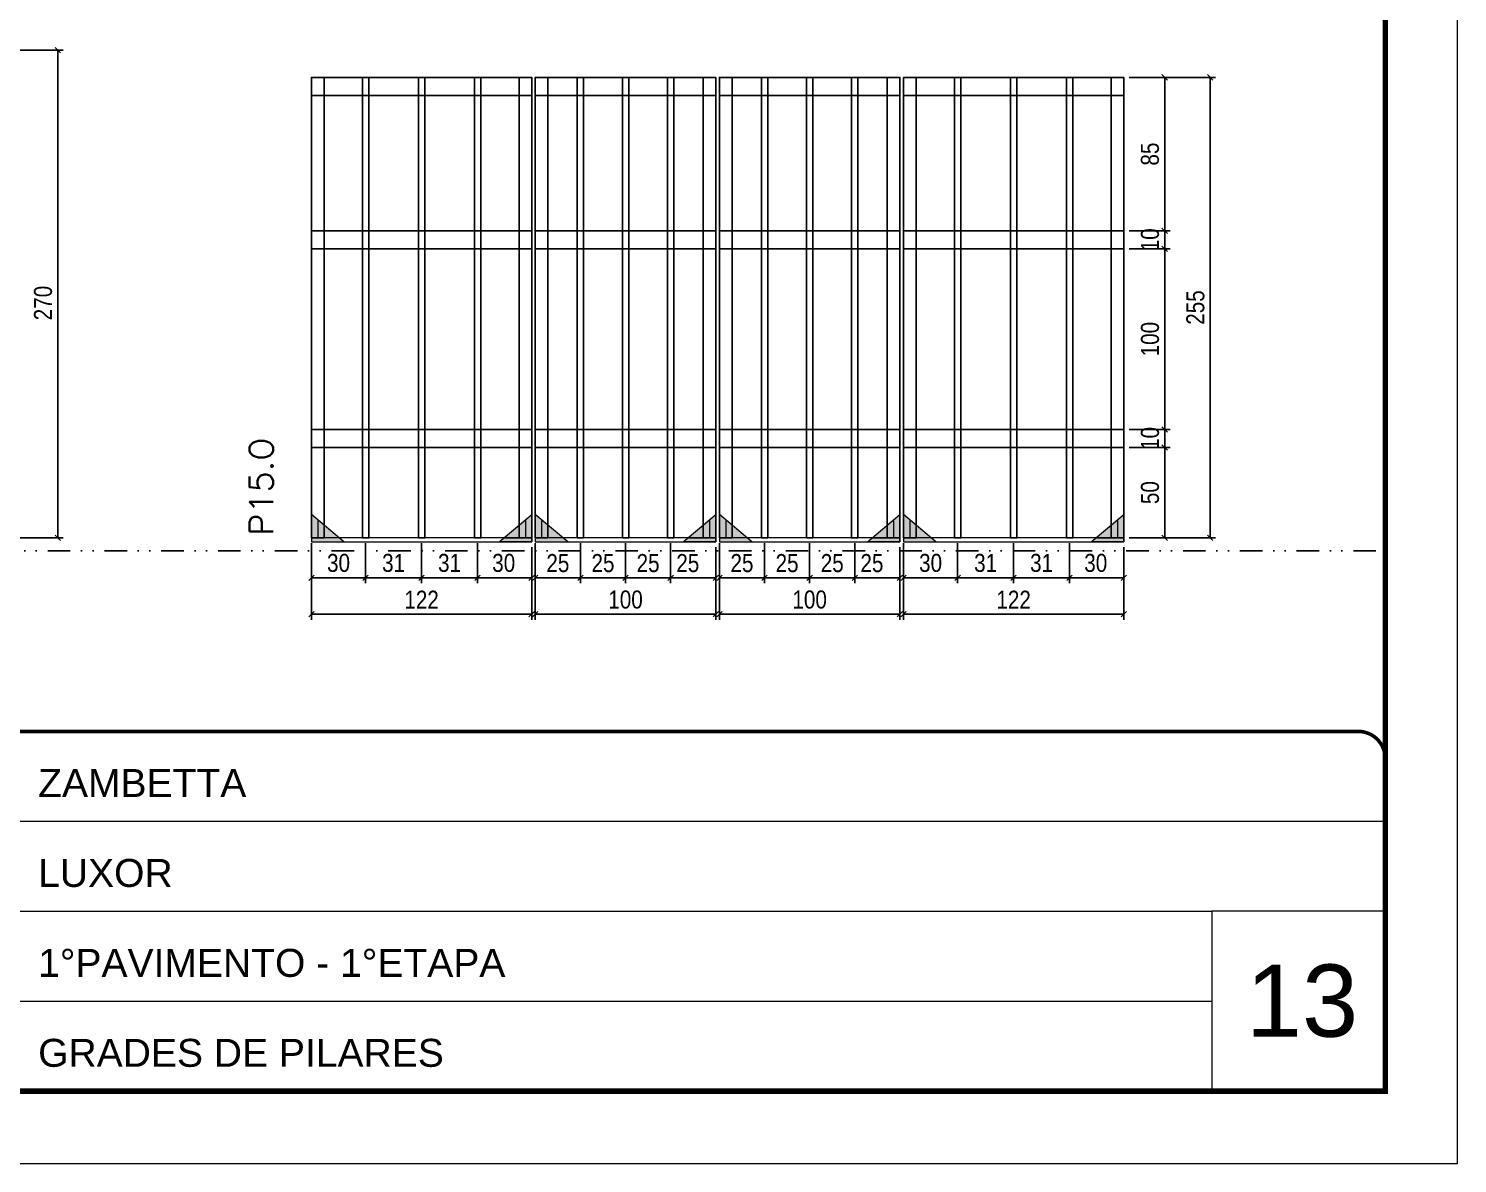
# Model space of a CAD drawing. Extents: x 14400 to 20667, y -21631 to 6985.
# Drawn here: x 15107 to 15898, y 2489 to 3117 of the extents above; entities that cross this region are included whole.
import ezdxf

# ---------------------------------------------------------------- set-up
doc = ezdxf.new("R2010")
doc.units = 0
for name, pattern in [('CONTINUO', [0]), ('DASHED', [0.75, 0.5, -0.25]), ('DIVIDE2', [0.625, 0.25, -0.125, 0, -0.125, 0, -0.125]), ('HIDDEN', [0.375, 0.25, -0.125])]:
    doc.linetypes.add(name, pattern=pattern)
for name, color, linetype, lineweight in [('CARIMBO', 255, 'Continuous', 9), ('Folhas', 255, 'Continuous', 9), ('Madeira', 126, 'Continuous', 18), ('Sarr 2.2x7', 40, 'Continuous', 9), ('SARRAFO DE PRESSAO', 251, 'DASHED', 9), ('Texto Seção', 7, 'Continuous', 15)]:
    doc.layers.add(name, color=color, linetype=linetype, lineweight=lineweight)
for name, color, linetype in [('COTA', 241, 'Continuous'), ('Nível', 160, 'Continuous'), ('SARR_2.2x10', 60, 'Continuous'), ('SARR_3.5x7', 81, 'Continuous'), ('SARR_7x7', 40, 'Continuous')]:
    doc.layers.add(name, color=color, linetype=linetype)
doc.styles.add('ARIAL', font='arial.ttf')
doc.styles.add('COTA TECNICA', font='techl___.ttf', dxfattribs={"height": 10})
doc.styles.add('REGUA-120', font='ROMANS.shx', dxfattribs={"height": 15})
doc.dimstyles.new('PAINEL', dxfattribs={"dimtxt": 10, "dimasz": 3, "dimexe": 3, "dimexo": 3, "dimgap": 3, "dimtad": 1, "dimdec": 1, "dimzin": 12, "dimdsep": 46, "dimtxsty": 'COTA TECNICA', "dimblk1": 'OBLIQUE', "dimblk2": 'OBLIQUE', "dimsah": 1, "dimcen": 0.9, "dimclrd": 4, "dimclre": 4, "dimclrt": 240, "dimadec": 1, "dimazin": 3, "dimtfac": 1, "dimtdec": 1, "dimtmove": 0, "dimatfit": 3, "dimfxl": 1, "dimtolj": 1, "dimtzin": 12, "dimarcsym": 0})

# ---------------------------------------------------------------- blocks, each defined once
blk = doc.blocks.new('9999999999')
at = {"color": 30, "linetype": 'CONTINUO'}
for p, q in [((98564.56, 34379.64), (99583.98, 34379.64)), ((98564.56, 34329.83), (99487.98, 34329.83)), ((99583.98, 34329.83), (99487.98, 34329.83)), ((99487.98, 34329.83), (99487.98, 34230.21)), ((98564.56, 34280.02), (99487.98, 34280.02))]:
    blk.add_line(p, q, dxfattribs=at)
at = {"color": 30, "linetype": 'CONTINUO', "const_width": 2}
blk.add_lwpolyline([(99583.98, 34230.21), (99583.98, 34414.45, 0.414214), (99568.98, 34429.45), (98228.98, 34429.45, 0.414214), (98213.98, 34414.45), (98213.98, 34245.21, 0.414214), (98228.98, 34230.21), (99583.98, 34230.21)], format="xyb", dxfattribs=at)
at = {"layer": 'Folhas'}
blk.add_lwpolyline([(98138.98, 34190.21), (99623.98, 34190.21), (99623.98, 35240.21), (98138.98, 35240.21)], close=True, dxfattribs=at)
at = {"layer": 'Folhas', "color": 30, "const_width": 3}
blk.add_lwpolyline([(98213.98, 34230.21), (99583.98, 34230.21), (99583.98, 35200.21), (98213.98, 35200.21)], close=True, dxfattribs=at)
at = {"color": 7, "linetype": 'Continuous', "ltscale": 5, "style": 'ARIAL'}
for s, height, p in [('ZAMBETTA', 15.483, (98837.68, 34393.13)), ('LUXOR', 15.483, (98837.68, 34343.32)), ('1°PAVIMENTO - 1°ETAPA', 15.4829, (98837.68, 34293.51)), ('GRADES DE PILARES', 15.4829, (98837.68, 34243.7))]:
    blk.add_text(s, height=height, dxfattribs=at).set_placement(p)
blk = doc.blocks.new('_Oblique')
at = {"color": 0, "linetype": 'ByBlock', "lineweight": -2}
blk.add_line((-0.5, -0.5), (0.5, 0.5), dxfattribs=at)
blk = doc.blocks.new('*D948')
at = {"layer": 'COTA', "color": 4, "lineweight": -2, "transparency": 16777216}
for p, q in [((15049.94, 3105.45), (15126.02, 3105.45)), ((15123.02, 3105.45), (15123.02, 2835.48)), ((15078.18, 2835.48), (15126.02, 2835.48))]:
    blk.add_line(p, q, dxfattribs=at)
at = {"layer": 'Defpoints', "color": 0, "transparency": 16777216}
for p in [(15046.94, 3105.45), (15075.18, 2835.48), (15123.02, 2835.48)]:
    blk.add_point(p, dxfattribs=at)
at = {"layer": 'COTA', "color": 4, "lineweight": -2, "transparency": 16777216, "xscale": 3, "yscale": 3, "zscale": 3}
for p, rotation in [((15123.02, 3105.45), 90), ((15123.02, 2835.48), 270)]:
    blk.add_blockref('_Oblique', p, dxfattribs=dict(at, rotation=rotation))
at = {"layer": 'COTA', "color": 240, "transparency": 16777216, "insert": (15114.91, 2965.45), "char_height": 10, "attachment_point": 5, "rotation": 90, "style": 'COTA TECNICA'}
blk.add_mtext('\\A1;270', dxfattribs=at)
blk = doc.blocks.new('*D953')
at = {"layer": 'COTA', "color": 4, "lineweight": -2, "transparency": 16777216}
for p, q in [((15387.59, 2817.28), (15387.59, 2790.11)), ((15487.59, 2817.28), (15487.59, 2790.11)), ((15487.59, 2793.11), (15387.59, 2793.11))]:
    blk.add_line(p, q, dxfattribs=at)
at = {"layer": 'Defpoints', "color": 0, "transparency": 16777216}
for p in [(15387.59, 2820.28), (15487.59, 2820.28), (15387.59, 2793.11)]:
    blk.add_point(p, dxfattribs=at)
at = {"layer": 'COTA', "color": 4, "lineweight": -2, "transparency": 16777216, "xscale": 3, "yscale": 3, "zscale": 3, "rotation": 180}
blk.add_blockref('_Oblique', (15387.59, 2793.11), dxfattribs=at)
at = {"layer": 'COTA', "color": 4, "lineweight": -2, "transparency": 16777216, "xscale": 3, "yscale": 3, "zscale": 3}
blk.add_blockref('_Oblique', (15487.59, 2793.11), dxfattribs=at)
at = {"layer": 'COTA', "color": 240, "transparency": 16777216, "insert": (15437.59, 2801.21), "char_height": 10, "attachment_point": 5, "style": 'COTA TECNICA'}
blk.add_mtext('\\A1;100', dxfattribs=at)
blk = doc.blocks.new('*D954')
at = {"layer": 'COTA', "color": 4, "lineweight": -2, "transparency": 16777216}
for p, q in [((15387.59, 2832.48), (15387.59, 2810.28)), ((15412.59, 2832.48), (15412.59, 2810.28)), ((15412.59, 2813.28), (15387.59, 2813.28))]:
    blk.add_line(p, q, dxfattribs=at)
at = {"layer": 'Defpoints', "color": 0, "transparency": 16777216}
for p in [(15387.59, 2835.48), (15412.59, 2835.48), (15387.59, 2813.28)]:
    blk.add_point(p, dxfattribs=at)
at = {"layer": 'COTA', "color": 4, "lineweight": -2, "transparency": 16777216, "xscale": 3, "yscale": 3, "zscale": 3, "rotation": 180}
blk.add_blockref('_Oblique', (15387.59, 2813.28), dxfattribs=at)
at = {"layer": 'COTA', "color": 4, "lineweight": -2, "transparency": 16777216, "xscale": 3, "yscale": 3, "zscale": 3}
blk.add_blockref('_Oblique', (15412.59, 2813.28), dxfattribs=at)
at = {"layer": 'COTA', "color": 240, "transparency": 16777216, "insert": (15400.09, 2821.39), "char_height": 10, "attachment_point": 5, "style": 'COTA TECNICA'}
blk.add_mtext('\\A1;25', dxfattribs=at)
blk = doc.blocks.new('*D955')
at = {"layer": 'COTA', "color": 4, "lineweight": -2, "transparency": 16777216}
for p, q in [((15462.59, 2832.48), (15462.59, 2810.28)), ((15487.59, 2830.28), (15487.59, 2810.28)), ((15462.59, 2813.28), (15487.59, 2813.28))]:
    blk.add_line(p, q, dxfattribs=at)
at = {"layer": 'Defpoints', "color": 0, "transparency": 16777216}
for p in [(15462.59, 2835.48), (15487.59, 2833.28), (15487.59, 2813.28)]:
    blk.add_point(p, dxfattribs=at)
at = {"layer": 'COTA', "color": 4, "lineweight": -2, "transparency": 16777216, "xscale": 3, "yscale": 3, "zscale": 3, "rotation": 180}
blk.add_blockref('_Oblique', (15462.59, 2813.28), dxfattribs=at)
at = {"layer": 'COTA', "color": 4, "lineweight": -2, "transparency": 16777216, "xscale": 3, "yscale": 3, "zscale": 3}
blk.add_blockref('_Oblique', (15487.59, 2813.28), dxfattribs=at)
at = {"layer": 'COTA', "color": 240, "transparency": 16777216, "insert": (15472.09, 2821.39), "char_height": 10, "attachment_point": 5, "style": 'COTA TECNICA'}
blk.add_mtext('\\A1;25', dxfattribs=at)
blk = doc.blocks.new('*D956')
at = {"layer": 'COTA', "color": 4, "lineweight": -2, "transparency": 16777216}
for p, q in [((15412.59, 2832.48), (15412.59, 2810.28)), ((15437.59, 2832.48), (15437.59, 2810.28)), ((15412.59, 2813.28), (15437.59, 2813.28))]:
    blk.add_line(p, q, dxfattribs=at)
at = {"layer": 'Defpoints', "color": 0, "transparency": 16777216}
for p in [(15412.59, 2835.48), (15437.59, 2835.48), (15437.59, 2813.28)]:
    blk.add_point(p, dxfattribs=at)
at = {"layer": 'COTA', "color": 4, "lineweight": -2, "transparency": 16777216, "xscale": 3, "yscale": 3, "zscale": 3, "rotation": 180}
blk.add_blockref('_Oblique', (15412.59, 2813.28), dxfattribs=at)
at = {"layer": 'COTA', "color": 4, "lineweight": -2, "transparency": 16777216, "xscale": 3, "yscale": 3, "zscale": 3}
blk.add_blockref('_Oblique', (15437.59, 2813.28), dxfattribs=at)
at = {"layer": 'COTA', "color": 240, "transparency": 16777216, "insert": (15425.09, 2821.39), "char_height": 10, "attachment_point": 5, "style": 'COTA TECNICA'}
blk.add_mtext('\\A1;25', dxfattribs=at)
blk = doc.blocks.new('*D957')
at = {"layer": 'COTA', "color": 4, "lineweight": -2, "transparency": 16777216}
for p, q in [((15437.59, 2832.48), (15437.59, 2810.28)), ((15462.59, 2832.48), (15462.59, 2810.28)), ((15437.59, 2813.28), (15462.59, 2813.28))]:
    blk.add_line(p, q, dxfattribs=at)
at = {"layer": 'Defpoints', "color": 0, "transparency": 16777216}
for p in [(15437.59, 2835.48), (15462.59, 2835.48), (15462.59, 2813.28)]:
    blk.add_point(p, dxfattribs=at)
at = {"layer": 'COTA', "color": 4, "lineweight": -2, "transparency": 16777216, "xscale": 3, "yscale": 3, "zscale": 3, "rotation": 180}
blk.add_blockref('_Oblique', (15437.59, 2813.28), dxfattribs=at)
at = {"layer": 'COTA', "color": 4, "lineweight": -2, "transparency": 16777216, "xscale": 3, "yscale": 3, "zscale": 3}
blk.add_blockref('_Oblique', (15462.59, 2813.28), dxfattribs=at)
at = {"layer": 'COTA', "color": 240, "transparency": 16777216, "insert": (15450.09, 2821.39), "char_height": 10, "attachment_point": 5, "style": 'COTA TECNICA'}
blk.add_mtext('\\A1;25', dxfattribs=at)
blk = doc.blocks.new('*D958')
at = {"layer": 'COTA', "color": 4, "lineweight": -2, "transparency": 16777216}
for p, q in [((15263.59, 2817.28), (15263.59, 2790.11)), ((15385.59, 2817.28), (15385.59, 2790.11)), ((15385.59, 2793.11), (15263.59, 2793.11))]:
    blk.add_line(p, q, dxfattribs=at)
at = {"layer": 'Defpoints', "color": 0, "transparency": 16777216}
for p in [(15263.59, 2820.28), (15385.59, 2820.28), (15263.59, 2793.11)]:
    blk.add_point(p, dxfattribs=at)
at = {"layer": 'COTA', "color": 4, "lineweight": -2, "transparency": 16777216, "xscale": 3, "yscale": 3, "zscale": 3, "rotation": 180}
blk.add_blockref('_Oblique', (15263.59, 2793.11), dxfattribs=at)
at = {"layer": 'COTA', "color": 4, "lineweight": -2, "transparency": 16777216, "xscale": 3, "yscale": 3, "zscale": 3}
blk.add_blockref('_Oblique', (15385.59, 2793.11), dxfattribs=at)
at = {"layer": 'COTA', "color": 240, "transparency": 16777216, "insert": (15324.59, 2801.17), "char_height": 10, "attachment_point": 5, "style": 'COTA TECNICA'}
blk.add_mtext('\\A1;122', dxfattribs=at)
blk = doc.blocks.new('*D959')
at = {"layer": 'COTA', "color": 4, "lineweight": -2, "transparency": 16777216}
for p, q in [((15263.59, 2832.48), (15263.59, 2810.28)), ((15293.59, 2832.48), (15293.59, 2810.28)), ((15293.59, 2813.28), (15263.59, 2813.28))]:
    blk.add_line(p, q, dxfattribs=at)
at = {"layer": 'Defpoints', "color": 0, "transparency": 16777216}
for p in [(15263.59, 2835.48), (15293.59, 2835.48), (15263.59, 2813.28)]:
    blk.add_point(p, dxfattribs=at)
at = {"layer": 'COTA', "color": 4, "lineweight": -2, "transparency": 16777216, "xscale": 3, "yscale": 3, "zscale": 3, "rotation": 180}
blk.add_blockref('_Oblique', (15263.59, 2813.28), dxfattribs=at)
at = {"layer": 'COTA', "color": 4, "lineweight": -2, "transparency": 16777216, "xscale": 3, "yscale": 3, "zscale": 3}
blk.add_blockref('_Oblique', (15293.59, 2813.28), dxfattribs=at)
at = {"layer": 'COTA', "color": 240, "transparency": 16777216, "insert": (15278.59, 2821.5), "char_height": 10, "attachment_point": 5, "style": 'COTA TECNICA'}
blk.add_mtext('\\A1;30', dxfattribs=at)
blk = doc.blocks.new('*D960')
at = {"layer": 'COTA', "color": 4, "lineweight": -2, "transparency": 16777216}
for p, q in [((15355.59, 2832.48), (15355.59, 2810.28)), ((15385.59, 2830.28), (15385.59, 2810.28)), ((15355.59, 2813.28), (15385.59, 2813.28))]:
    blk.add_line(p, q, dxfattribs=at)
at = {"layer": 'Defpoints', "color": 0, "transparency": 16777216}
for p in [(15355.59, 2835.48), (15385.59, 2833.28), (15385.59, 2813.28)]:
    blk.add_point(p, dxfattribs=at)
at = {"layer": 'COTA', "color": 4, "lineweight": -2, "transparency": 16777216, "xscale": 3, "yscale": 3, "zscale": 3, "rotation": 180}
blk.add_blockref('_Oblique', (15355.59, 2813.28), dxfattribs=at)
at = {"layer": 'COTA', "color": 4, "lineweight": -2, "transparency": 16777216, "xscale": 3, "yscale": 3, "zscale": 3}
blk.add_blockref('_Oblique', (15385.59, 2813.28), dxfattribs=at)
at = {"layer": 'COTA', "color": 240, "transparency": 16777216, "insert": (15370.09, 2821.5), "char_height": 10, "attachment_point": 5, "style": 'COTA TECNICA'}
blk.add_mtext('\\A1;30', dxfattribs=at)
blk = doc.blocks.new('*D961')
at = {"layer": 'COTA', "color": 4, "lineweight": -2, "transparency": 16777216}
for p, q in [((15293.59, 2832.48), (15293.59, 2810.28)), ((15324.59, 2832.48), (15324.59, 2810.28)), ((15293.59, 2813.28), (15324.59, 2813.28))]:
    blk.add_line(p, q, dxfattribs=at)
at = {"layer": 'Defpoints', "color": 0, "transparency": 16777216}
for p in [(15293.59, 2835.48), (15324.59, 2835.48), (15324.59, 2813.28)]:
    blk.add_point(p, dxfattribs=at)
at = {"layer": 'COTA', "color": 4, "lineweight": -2, "transparency": 16777216, "xscale": 3, "yscale": 3, "zscale": 3, "rotation": 180}
blk.add_blockref('_Oblique', (15293.59, 2813.28), dxfattribs=at)
at = {"layer": 'COTA', "color": 4, "lineweight": -2, "transparency": 16777216, "xscale": 3, "yscale": 3, "zscale": 3}
blk.add_blockref('_Oblique', (15324.59, 2813.28), dxfattribs=at)
at = {"layer": 'COTA', "color": 240, "transparency": 16777216, "insert": (15309.09, 2821.5), "char_height": 10, "attachment_point": 5, "style": 'COTA TECNICA'}
blk.add_mtext('\\A1;31', dxfattribs=at)
blk = doc.blocks.new('*D962')
at = {"layer": 'COTA', "color": 4, "lineweight": -2, "transparency": 16777216}
for p, q in [((15324.59, 2832.48), (15324.59, 2810.28)), ((15355.59, 2832.48), (15355.59, 2810.28)), ((15324.59, 2813.28), (15355.59, 2813.28))]:
    blk.add_line(p, q, dxfattribs=at)
at = {"layer": 'Defpoints', "color": 0, "transparency": 16777216}
for p in [(15324.59, 2835.48), (15355.59, 2835.48), (15355.59, 2813.28)]:
    blk.add_point(p, dxfattribs=at)
at = {"layer": 'COTA', "color": 4, "lineweight": -2, "transparency": 16777216, "xscale": 3, "yscale": 3, "zscale": 3, "rotation": 180}
blk.add_blockref('_Oblique', (15324.59, 2813.28), dxfattribs=at)
at = {"layer": 'COTA', "color": 4, "lineweight": -2, "transparency": 16777216, "xscale": 3, "yscale": 3, "zscale": 3}
blk.add_blockref('_Oblique', (15355.59, 2813.28), dxfattribs=at)
at = {"layer": 'COTA', "color": 240, "transparency": 16777216, "insert": (15340.09, 2821.5), "char_height": 10, "attachment_point": 5, "style": 'COTA TECNICA'}
blk.add_mtext('\\A1;31', dxfattribs=at)
blk = doc.blocks.new('*D963')
at = {"layer": 'COTA', "color": 4, "lineweight": -2, "transparency": 16777216}
for p, q in [((15489.59, 2817.28), (15489.59, 2790.11)), ((15589.59, 2817.28), (15589.59, 2790.11)), ((15589.59, 2793.11), (15489.59, 2793.11))]:
    blk.add_line(p, q, dxfattribs=at)
at = {"layer": 'Defpoints', "color": 0, "transparency": 16777216}
for p in [(15489.59, 2820.28), (15589.59, 2820.28), (15489.59, 2793.11)]:
    blk.add_point(p, dxfattribs=at)
at = {"layer": 'COTA', "color": 4, "lineweight": -2, "transparency": 16777216, "xscale": 3, "yscale": 3, "zscale": 3, "rotation": 180}
blk.add_blockref('_Oblique', (15489.59, 2793.11), dxfattribs=at)
at = {"layer": 'COTA', "color": 4, "lineweight": -2, "transparency": 16777216, "xscale": 3, "yscale": 3, "zscale": 3}
blk.add_blockref('_Oblique', (15589.59, 2793.11), dxfattribs=at)
at = {"layer": 'COTA', "color": 240, "transparency": 16777216, "insert": (15539.59, 2801.21), "char_height": 10, "attachment_point": 5, "style": 'COTA TECNICA'}
blk.add_mtext('\\A1;100', dxfattribs=at)
blk = doc.blocks.new('*D964')
at = {"layer": 'COTA', "color": 4, "lineweight": -2, "transparency": 16777216}
for p, q in [((15489.59, 2832.48), (15489.59, 2810.28)), ((15514.59, 2832.48), (15514.59, 2810.28)), ((15514.59, 2813.28), (15489.59, 2813.28))]:
    blk.add_line(p, q, dxfattribs=at)
at = {"layer": 'Defpoints', "color": 0, "transparency": 16777216}
for p in [(15489.59, 2835.48), (15514.59, 2835.48), (15489.59, 2813.28)]:
    blk.add_point(p, dxfattribs=at)
at = {"layer": 'COTA', "color": 4, "lineweight": -2, "transparency": 16777216, "xscale": 3, "yscale": 3, "zscale": 3, "rotation": 180}
blk.add_blockref('_Oblique', (15489.59, 2813.28), dxfattribs=at)
at = {"layer": 'COTA', "color": 4, "lineweight": -2, "transparency": 16777216, "xscale": 3, "yscale": 3, "zscale": 3}
blk.add_blockref('_Oblique', (15514.59, 2813.28), dxfattribs=at)
at = {"layer": 'COTA', "color": 240, "transparency": 16777216, "insert": (15502.09, 2821.39), "char_height": 10, "attachment_point": 5, "style": 'COTA TECNICA'}
blk.add_mtext('\\A1;25', dxfattribs=at)
blk = doc.blocks.new('*D965')
at = {"layer": 'COTA', "color": 4, "lineweight": -2, "transparency": 16777216}
for p, q in [((15564.59, 2832.48), (15564.59, 2810.28)), ((15589.59, 2830.28), (15589.59, 2810.28)), ((15564.59, 2813.28), (15589.59, 2813.28))]:
    blk.add_line(p, q, dxfattribs=at)
at = {"layer": 'Defpoints', "color": 0, "transparency": 16777216}
for p in [(15564.59, 2835.48), (15589.59, 2833.28), (15589.59, 2813.28)]:
    blk.add_point(p, dxfattribs=at)
at = {"layer": 'COTA', "color": 4, "lineweight": -2, "transparency": 16777216, "xscale": 3, "yscale": 3, "zscale": 3, "rotation": 180}
blk.add_blockref('_Oblique', (15564.59, 2813.28), dxfattribs=at)
at = {"layer": 'COTA', "color": 4, "lineweight": -2, "transparency": 16777216, "xscale": 3, "yscale": 3, "zscale": 3}
blk.add_blockref('_Oblique', (15589.59, 2813.28), dxfattribs=at)
at = {"layer": 'COTA', "color": 240, "transparency": 16777216, "insert": (15574.09, 2821.39), "char_height": 10, "attachment_point": 5, "style": 'COTA TECNICA'}
blk.add_mtext('\\A1;25', dxfattribs=at)
blk = doc.blocks.new('*D966')
at = {"layer": 'COTA', "color": 4, "lineweight": -2, "transparency": 16777216}
for p, q in [((15514.59, 2832.48), (15514.59, 2810.28)), ((15539.59, 2832.48), (15539.59, 2810.28)), ((15514.59, 2813.28), (15539.59, 2813.28))]:
    blk.add_line(p, q, dxfattribs=at)
at = {"layer": 'Defpoints', "color": 0, "transparency": 16777216}
for p in [(15514.59, 2835.48), (15539.59, 2835.48), (15539.59, 2813.28)]:
    blk.add_point(p, dxfattribs=at)
at = {"layer": 'COTA', "color": 4, "lineweight": -2, "transparency": 16777216, "xscale": 3, "yscale": 3, "zscale": 3, "rotation": 180}
blk.add_blockref('_Oblique', (15514.59, 2813.28), dxfattribs=at)
at = {"layer": 'COTA', "color": 4, "lineweight": -2, "transparency": 16777216, "xscale": 3, "yscale": 3, "zscale": 3}
blk.add_blockref('_Oblique', (15539.59, 2813.28), dxfattribs=at)
at = {"layer": 'COTA', "color": 240, "transparency": 16777216, "insert": (15527.09, 2821.39), "char_height": 10, "attachment_point": 5, "style": 'COTA TECNICA'}
blk.add_mtext('\\A1;25', dxfattribs=at)
blk = doc.blocks.new('*D967')
at = {"layer": 'COTA', "color": 4, "lineweight": -2, "transparency": 16777216}
for p, q in [((15539.59, 2832.48), (15539.59, 2810.28)), ((15564.59, 2832.48), (15564.59, 2810.28)), ((15539.59, 2813.28), (15564.59, 2813.28))]:
    blk.add_line(p, q, dxfattribs=at)
at = {"layer": 'Defpoints', "color": 0, "transparency": 16777216}
for p in [(15539.59, 2835.48), (15564.59, 2835.48), (15564.59, 2813.28)]:
    blk.add_point(p, dxfattribs=at)
at = {"layer": 'COTA', "color": 4, "lineweight": -2, "transparency": 16777216, "xscale": 3, "yscale": 3, "zscale": 3, "rotation": 180}
blk.add_blockref('_Oblique', (15539.59, 2813.28), dxfattribs=at)
at = {"layer": 'COTA', "color": 4, "lineweight": -2, "transparency": 16777216, "xscale": 3, "yscale": 3, "zscale": 3}
blk.add_blockref('_Oblique', (15564.59, 2813.28), dxfattribs=at)
at = {"layer": 'COTA', "color": 240, "transparency": 16777216, "insert": (15552.09, 2821.39), "char_height": 10, "attachment_point": 5, "style": 'COTA TECNICA'}
blk.add_mtext('\\A1;25', dxfattribs=at)
blk = doc.blocks.new('*D968')
at = {"layer": 'COTA', "color": 4, "lineweight": -2, "transparency": 16777216}
for p, q in [((15591.59, 2817.28), (15591.59, 2790.11)), ((15713.59, 2817.28), (15713.59, 2790.11)), ((15713.59, 2793.11), (15591.59, 2793.11))]:
    blk.add_line(p, q, dxfattribs=at)
at = {"layer": 'Defpoints', "color": 0, "transparency": 16777216}
for p in [(15591.59, 2820.28), (15713.59, 2820.28), (15591.59, 2793.11)]:
    blk.add_point(p, dxfattribs=at)
at = {"layer": 'COTA', "color": 4, "lineweight": -2, "transparency": 16777216, "xscale": 3, "yscale": 3, "zscale": 3, "rotation": 180}
blk.add_blockref('_Oblique', (15591.59, 2793.11), dxfattribs=at)
at = {"layer": 'COTA', "color": 4, "lineweight": -2, "transparency": 16777216, "xscale": 3, "yscale": 3, "zscale": 3}
blk.add_blockref('_Oblique', (15713.59, 2793.11), dxfattribs=at)
at = {"layer": 'COTA', "color": 240, "transparency": 16777216, "insert": (15652.59, 2801.17), "char_height": 10, "attachment_point": 5, "style": 'COTA TECNICA'}
blk.add_mtext('\\A1;122', dxfattribs=at)
blk = doc.blocks.new('*D969')
at = {"layer": 'COTA', "color": 4, "lineweight": -2, "transparency": 16777216}
for p, q in [((15591.59, 2832.48), (15591.59, 2810.28)), ((15621.59, 2832.48), (15621.59, 2810.28)), ((15621.59, 2813.28), (15591.59, 2813.28))]:
    blk.add_line(p, q, dxfattribs=at)
at = {"layer": 'Defpoints', "color": 0, "transparency": 16777216}
for p in [(15591.59, 2835.48), (15621.59, 2835.48), (15591.59, 2813.28)]:
    blk.add_point(p, dxfattribs=at)
at = {"layer": 'COTA', "color": 4, "lineweight": -2, "transparency": 16777216, "xscale": 3, "yscale": 3, "zscale": 3, "rotation": 180}
blk.add_blockref('_Oblique', (15591.59, 2813.28), dxfattribs=at)
at = {"layer": 'COTA', "color": 4, "lineweight": -2, "transparency": 16777216, "xscale": 3, "yscale": 3, "zscale": 3}
blk.add_blockref('_Oblique', (15621.59, 2813.28), dxfattribs=at)
at = {"layer": 'COTA', "color": 240, "transparency": 16777216, "insert": (15606.59, 2821.5), "char_height": 10, "attachment_point": 5, "style": 'COTA TECNICA'}
blk.add_mtext('\\A1;30', dxfattribs=at)
blk = doc.blocks.new('*D970')
at = {"layer": 'COTA', "color": 4, "lineweight": -2, "transparency": 16777216}
for p, q in [((15683.59, 2832.48), (15683.59, 2810.28)), ((15713.59, 2830.28), (15713.59, 2810.28)), ((15683.59, 2813.28), (15713.59, 2813.28))]:
    blk.add_line(p, q, dxfattribs=at)
at = {"layer": 'Defpoints', "color": 0, "transparency": 16777216}
for p in [(15683.59, 2835.48), (15713.59, 2833.28), (15713.59, 2813.28)]:
    blk.add_point(p, dxfattribs=at)
at = {"layer": 'COTA', "color": 4, "lineweight": -2, "transparency": 16777216, "xscale": 3, "yscale": 3, "zscale": 3, "rotation": 180}
blk.add_blockref('_Oblique', (15683.59, 2813.28), dxfattribs=at)
at = {"layer": 'COTA', "color": 4, "lineweight": -2, "transparency": 16777216, "xscale": 3, "yscale": 3, "zscale": 3}
blk.add_blockref('_Oblique', (15713.59, 2813.28), dxfattribs=at)
at = {"layer": 'COTA', "color": 240, "transparency": 16777216, "insert": (15698.09, 2821.5), "char_height": 10, "attachment_point": 5, "style": 'COTA TECNICA'}
blk.add_mtext('\\A1;30', dxfattribs=at)
blk = doc.blocks.new('*D971')
at = {"layer": 'COTA', "color": 4, "lineweight": -2, "transparency": 16777216}
for p, q in [((15621.59, 2832.48), (15621.59, 2810.28)), ((15652.59, 2832.48), (15652.59, 2810.28)), ((15621.59, 2813.28), (15652.59, 2813.28))]:
    blk.add_line(p, q, dxfattribs=at)
at = {"layer": 'Defpoints', "color": 0, "transparency": 16777216}
for p in [(15621.59, 2835.48), (15652.59, 2835.48), (15652.59, 2813.28)]:
    blk.add_point(p, dxfattribs=at)
at = {"layer": 'COTA', "color": 4, "lineweight": -2, "transparency": 16777216, "xscale": 3, "yscale": 3, "zscale": 3, "rotation": 180}
blk.add_blockref('_Oblique', (15621.59, 2813.28), dxfattribs=at)
at = {"layer": 'COTA', "color": 4, "lineweight": -2, "transparency": 16777216, "xscale": 3, "yscale": 3, "zscale": 3}
blk.add_blockref('_Oblique', (15652.59, 2813.28), dxfattribs=at)
at = {"layer": 'COTA', "color": 240, "transparency": 16777216, "insert": (15637.09, 2821.5), "char_height": 10, "attachment_point": 5, "style": 'COTA TECNICA'}
blk.add_mtext('\\A1;31', dxfattribs=at)
blk = doc.blocks.new('*D972')
at = {"layer": 'COTA', "color": 4, "lineweight": -2, "transparency": 16777216}
for p, q in [((15716.59, 2885.48), (15739.29, 2885.48)), ((15736.29, 2835.48), (15736.29, 2885.48)), ((15716.59, 2835.48), (15739.29, 2835.48))]:
    blk.add_line(p, q, dxfattribs=at)
at = {"layer": 'Defpoints', "color": 0, "transparency": 16777216}
for p in [(15713.59, 2885.48), (15736.29, 2885.48), (15713.59, 2835.48)]:
    blk.add_point(p, dxfattribs=at)
at = {"layer": 'COTA', "color": 4, "lineweight": -2, "transparency": 16777216, "xscale": 3, "yscale": 3, "zscale": 3}
for p, rotation in [((15736.29, 2885.48), 90), ((15736.29, 2835.48), 270)]:
    blk.add_blockref('_Oblique', p, dxfattribs=dict(at, rotation=rotation))
at = {"layer": 'COTA', "color": 240, "transparency": 16777216, "insert": (15728.18, 2860.48), "char_height": 10, "attachment_point": 5, "rotation": 90, "style": 'COTA TECNICA'}
blk.add_mtext('\\A1;50', dxfattribs=at)
blk = doc.blocks.new('*D973')
at = {"layer": 'COTA', "color": 4, "lineweight": -2, "transparency": 16777216}
for p, q in [((15652.59, 2832.48), (15652.59, 2810.28)), ((15683.59, 2832.48), (15683.59, 2810.28)), ((15652.59, 2813.28), (15683.59, 2813.28))]:
    blk.add_line(p, q, dxfattribs=at)
at = {"layer": 'Defpoints', "color": 0, "transparency": 16777216}
for p in [(15652.59, 2835.48), (15683.59, 2835.48), (15683.59, 2813.28)]:
    blk.add_point(p, dxfattribs=at)
at = {"layer": 'COTA', "color": 4, "lineweight": -2, "transparency": 16777216, "xscale": 3, "yscale": 3, "zscale": 3, "rotation": 180}
blk.add_blockref('_Oblique', (15652.59, 2813.28), dxfattribs=at)
at = {"layer": 'COTA', "color": 4, "lineweight": -2, "transparency": 16777216, "xscale": 3, "yscale": 3, "zscale": 3}
blk.add_blockref('_Oblique', (15683.59, 2813.28), dxfattribs=at)
at = {"layer": 'COTA', "color": 240, "transparency": 16777216, "insert": (15668.09, 2821.5), "char_height": 10, "attachment_point": 5, "style": 'COTA TECNICA'}
blk.add_mtext('\\A1;31', dxfattribs=at)
blk = doc.blocks.new('*D974')
at = {"layer": 'COTA', "color": 4, "lineweight": -2, "transparency": 16777216}
for p, q in [((15716.59, 2895.48), (15739.29, 2895.48)), ((15736.29, 2885.48), (15736.29, 2895.48)), ((15716.59, 2885.48), (15739.29, 2885.48))]:
    blk.add_line(p, q, dxfattribs=at)
at = {"layer": 'Defpoints', "color": 0, "transparency": 16777216}
for p in [(15713.59, 2895.48), (15736.29, 2895.48), (15713.59, 2885.48)]:
    blk.add_point(p, dxfattribs=at)
at = {"layer": 'COTA', "color": 4, "lineweight": -2, "transparency": 16777216, "xscale": 3, "yscale": 3, "zscale": 3}
for p, rotation in [((15736.29, 2895.48), 90), ((15736.29, 2885.48), 270)]:
    blk.add_blockref('_Oblique', p, dxfattribs=dict(at, rotation=rotation))
at = {"layer": 'COTA', "color": 240, "transparency": 16777216, "insert": (15728.19, 2890.48), "char_height": 10, "attachment_point": 5, "rotation": 90, "style": 'COTA TECNICA'}
blk.add_mtext('\\A1;10', dxfattribs=at)
blk = doc.blocks.new('*D975')
at = {"layer": 'COTA', "color": 4, "lineweight": -2, "transparency": 16777216}
for p, q in [((15716.59, 2995.48), (15739.29, 2995.48)), ((15736.29, 2895.48), (15736.29, 2995.48)), ((15716.59, 2895.48), (15739.29, 2895.48))]:
    blk.add_line(p, q, dxfattribs=at)
at = {"layer": 'Defpoints', "color": 0, "transparency": 16777216}
for p in [(15713.59, 2995.48), (15736.29, 2995.48), (15713.59, 2895.48)]:
    blk.add_point(p, dxfattribs=at)
at = {"layer": 'COTA', "color": 4, "lineweight": -2, "transparency": 16777216, "xscale": 3, "yscale": 3, "zscale": 3}
for p, rotation in [((15736.29, 2995.48), 90), ((15736.29, 2895.48), 270)]:
    blk.add_blockref('_Oblique', p, dxfattribs=dict(at, rotation=rotation))
at = {"layer": 'COTA', "color": 240, "transparency": 16777216, "insert": (15728.19, 2945.48), "char_height": 10, "attachment_point": 5, "rotation": 90, "style": 'COTA TECNICA'}
blk.add_mtext('\\A1;100', dxfattribs=at)
blk = doc.blocks.new('*D976')
at = {"layer": 'COTA', "color": 4, "lineweight": -2, "transparency": 16777216}
for p, q in [((15716.59, 3005.48), (15739.29, 3005.48)), ((15736.29, 2995.48), (15736.29, 3005.48)), ((15716.59, 2995.48), (15739.29, 2995.48))]:
    blk.add_line(p, q, dxfattribs=at)
at = {"layer": 'Defpoints', "color": 0, "transparency": 16777216}
for p in [(15713.59, 3005.48), (15736.29, 3005.48), (15713.59, 2995.48)]:
    blk.add_point(p, dxfattribs=at)
at = {"layer": 'COTA', "color": 4, "lineweight": -2, "transparency": 16777216, "xscale": 3, "yscale": 3, "zscale": 3}
for p, rotation in [((15736.29, 3005.48), 90), ((15736.29, 2995.48), 270)]:
    blk.add_blockref('_Oblique', p, dxfattribs=dict(at, rotation=rotation))
at = {"layer": 'COTA', "color": 240, "transparency": 16777216, "insert": (15728.19, 3000.48), "char_height": 10, "attachment_point": 5, "rotation": 90, "style": 'COTA TECNICA'}
blk.add_mtext('\\A1;10', dxfattribs=at)
blk = doc.blocks.new('*D977')
at = {"layer": 'COTA', "color": 4, "lineweight": -2, "transparency": 16777216}
for p, q in [((15716.59, 3090.45), (15764.43, 3090.45)), ((15761.43, 3090.45), (15761.43, 2835.48)), ((15716.59, 2835.48), (15764.43, 2835.48))]:
    blk.add_line(p, q, dxfattribs=at)
at = {"layer": 'Defpoints', "color": 0, "transparency": 16777216}
for p in [(15713.59, 3090.45), (15713.59, 2835.48), (15761.43, 2835.48)]:
    blk.add_point(p, dxfattribs=at)
at = {"layer": 'COTA', "color": 4, "lineweight": -2, "transparency": 16777216, "xscale": 3, "yscale": 3, "zscale": 3}
for p, rotation in [((15761.43, 3090.45), 90), ((15761.43, 2835.48), 270)]:
    blk.add_blockref('_Oblique', p, dxfattribs=dict(at, rotation=rotation))
at = {"layer": 'COTA', "color": 240, "transparency": 16777216, "insert": (15753.32, 2962.97), "char_height": 10, "attachment_point": 5, "rotation": 90, "style": 'COTA TECNICA'}
blk.add_mtext('\\A1;255', dxfattribs=at)
blk = doc.blocks.new('*D978')
at = {"layer": 'COTA', "color": 4, "lineweight": -2, "transparency": 16777216}
for p, q in [((15716.59, 3090.45), (15739.29, 3090.45)), ((15736.29, 3005.45), (15736.29, 3090.45)), ((15716.59, 3005.45), (15739.29, 3005.45))]:
    blk.add_line(p, q, dxfattribs=at)
at = {"layer": 'Defpoints', "color": 0, "transparency": 16777216}
for p in [(15713.59, 3090.45), (15736.29, 3090.45), (15713.59, 3005.45)]:
    blk.add_point(p, dxfattribs=at)
at = {"layer": 'COTA', "color": 4, "lineweight": -2, "transparency": 16777216, "xscale": 3, "yscale": 3, "zscale": 3}
for p, rotation in [((15736.29, 3090.45), 90), ((15736.29, 3005.45), 270)]:
    blk.add_blockref('_Oblique', p, dxfattribs=dict(at, rotation=rotation))
at = {"layer": 'COTA', "color": 240, "transparency": 16777216, "insert": (15728.16, 3047.95), "char_height": 10, "attachment_point": 5, "rotation": 90, "style": 'COTA TECNICA'}
blk.add_mtext('\\A1;85', dxfattribs=at)

msp = doc.modelspace()

# ---------------------------------------------------------------- hatches: boundary and pattern name
at = {"layer": 'Madeira'}
h = msp.add_hatch(color=252, dxfattribs=at)
h.dxf.hatch_style = 2
h.paths.add_polyline_path([(15263.59, 2848.28), (15263.59, 2833.28), (15281.59, 2833.28)])
h = msp.add_hatch(color=252, dxfattribs=at)
h.dxf.hatch_style = 2
h.paths.add_polyline_path([(15385.59, 2848.28), (15385.59, 2833.28), (15367.59, 2833.28)])
h = msp.add_hatch(color=252, dxfattribs=at)
h.dxf.hatch_style = 2
h.paths.add_polyline_path([(15387.59, 2848.28), (15387.59, 2833.28), (15405.59, 2833.28)])
h = msp.add_hatch(color=252, dxfattribs=at)
h.dxf.hatch_style = 2
h.paths.add_polyline_path([(15487.59, 2848.28), (15487.59, 2833.28), (15469.59, 2833.28)])
h = msp.add_hatch(color=252, dxfattribs=at)
h.dxf.hatch_style = 2
h.paths.add_polyline_path([(15489.59, 2848.28), (15489.59, 2833.28), (15507.59, 2833.28)])
h = msp.add_hatch(color=252, dxfattribs=at)
h.dxf.hatch_style = 2
h.paths.add_polyline_path([(15589.59, 2848.28), (15589.59, 2833.28), (15571.59, 2833.28)])
h = msp.add_hatch(color=252, dxfattribs=at)
h.dxf.hatch_style = 2
h.paths.add_polyline_path([(15591.59, 2848.28), (15591.59, 2833.28), (15609.59, 2833.28)])
h = msp.add_hatch(color=252, dxfattribs=at)
h.dxf.hatch_style = 2
h.paths.add_polyline_path([(15713.59, 2848.28), (15713.59, 2833.28), (15695.59, 2833.28)])

# ---------------------------------------------------------------- linework, layer by layer
at = {"layer": 'Madeira', "color": 1, "linetype": 'HIDDEN'}
for p, q in [((15267.09, 2844.78), (15267.09, 2835.48)), ((15267.09, 2844.78), (15267.09, 2835.48)), ((15382.09, 2844.78), (15382.09, 2835.48)), ((15382.09, 2844.78), (15382.09, 2835.48)), ((15391.09, 2844.78), (15391.09, 2835.48)), ((15391.09, 2844.78), (15391.09, 2835.48)), ((15484.09, 2844.78), (15484.09, 2835.48)), ((15484.09, 2844.78), (15484.09, 2835.48)), ((15493.09, 2844.78), (15493.09, 2835.48)), ((15493.09, 2844.78), (15493.09, 2835.48)), ((15586.09, 2844.78), (15586.09, 2835.48)), ((15586.09, 2844.78), (15586.09, 2835.48)), ((15595.09, 2844.78), (15595.09, 2835.48)), ((15595.09, 2844.78), (15595.09, 2835.48)), ((15710.09, 2844.78), (15710.09, 2835.48)), ((15710.09, 2844.78), (15710.09, 2835.48)), ((15273.43, 2835.48), (15263.59, 2835.48)), ((15273.43, 2835.48), (15263.59, 2835.48)), ((15279.39, 2835.48), (15263.59, 2835.48)), ((15270.59, 2841.28), (15270.59, 2835.48)), ((15369.79, 2835.48), (15385.59, 2835.48)), ((15375.76, 2835.48), (15385.59, 2835.48)), ((15375.76, 2835.48), (15385.59, 2835.48)), ((15397.43, 2835.48), (15387.59, 2835.48)), ((15397.43, 2835.48), (15387.59, 2835.48)), ((15403.39, 2835.48), (15387.59, 2835.48)), ((15394.59, 2841.28), (15394.59, 2835.48)), ((15471.79, 2835.48), (15487.59, 2835.48)), ((15477.76, 2835.48), (15487.59, 2835.48)), ((15477.76, 2835.48), (15487.59, 2835.48)), ((15499.43, 2835.48), (15489.59, 2835.48)), ((15499.43, 2835.48), (15489.59, 2835.48)), ((15505.39, 2835.48), (15489.59, 2835.48)), ((15496.59, 2841.28), (15496.59, 2835.48)), ((15573.79, 2835.48), (15589.59, 2835.48)), ((15579.76, 2835.48), (15589.59, 2835.48)), ((15579.76, 2835.48), (15589.59, 2835.48)), ((15601.43, 2835.48), (15591.59, 2835.48)), ((15601.43, 2835.48), (15591.59, 2835.48)), ((15607.39, 2835.48), (15591.59, 2835.48)), ((15598.59, 2841.28), (15598.59, 2835.48)), ((15697.79, 2835.48), (15713.59, 2835.48)), ((15703.76, 2835.48), (15713.59, 2835.48)), ((15703.76, 2835.48), (15713.59, 2835.48))]:
    msp.add_line(p, q, dxfattribs=at)
at = {"layer": 'Madeira'}
for p, q in [((15263.59, 2835.48), (15263.59, 2833.28)), ((15263.59, 2835.48), (15263.59, 2833.28)), ((15263.59, 2835.48), (15263.59, 2833.28)), ((15387.59, 2835.48), (15387.59, 2833.28)), ((15387.59, 2835.48), (15387.59, 2833.28)), ((15387.59, 2835.48), (15387.59, 2833.28)), ((15489.59, 2835.48), (15489.59, 2833.28)), ((15489.59, 2835.48), (15489.59, 2833.28)), ((15489.59, 2835.48), (15489.59, 2833.28)), ((15591.59, 2835.48), (15591.59, 2833.28)), ((15591.59, 2835.48), (15591.59, 2833.28)), ((15591.59, 2835.48), (15591.59, 2833.28))]:
    msp.add_line(p, q, dxfattribs=at)
at = {"layer": 'Madeira', "color": 0}
for points in [[(15263.59, 2848.28), (15263.59, 2833.28), (15281.59, 2833.28), (15263.59, 2848.28)], [(15385.59, 2848.28), (15385.59, 2833.28), (15367.59, 2833.28), (15385.59, 2848.28)], [(15387.59, 2848.28), (15387.59, 2833.28), (15405.59, 2833.28), (15387.59, 2848.28)], [(15487.59, 2848.28), (15487.59, 2833.28), (15469.59, 2833.28), (15487.59, 2848.28)], [(15489.59, 2848.28), (15489.59, 2833.28), (15507.59, 2833.28), (15489.59, 2848.28)], [(15589.59, 2848.28), (15589.59, 2833.28), (15571.59, 2833.28), (15589.59, 2848.28)], [(15591.59, 2848.28), (15591.59, 2833.28), (15609.59, 2833.28), (15591.59, 2848.28)], [(15713.59, 2848.28), (15713.59, 2833.28), (15695.59, 2833.28), (15713.59, 2848.28)]]:
    msp.add_lwpolyline(points, dxfattribs=at)
at = {"layer": 'Nível', "color": 4, "linetype": 'DIVIDE2', "ltscale": 50}
msp.add_line((14488.47, 2828.29), (15858.47, 2828.29), dxfattribs=at)
at = {"layer": 'Sarr 2.2x7'}
for points in [[(15385.59, 2835.48), (15263.59, 2835.48), (15263.59, 2833.28), (15385.59, 2833.28)], [(15487.59, 2835.48), (15387.59, 2835.48), (15387.59, 2833.28), (15487.59, 2833.28)], [(15589.59, 2835.48), (15489.59, 2835.48), (15489.59, 2833.28), (15589.59, 2833.28)], [(15713.59, 2835.48), (15591.59, 2835.48), (15591.59, 2833.28), (15713.59, 2833.28)]]:
    msp.add_lwpolyline(points, close=True, dxfattribs=at)
at = {"layer": 'SARR_2.2x10'}
for points in [[(15263.59, 3090.45), (15385.59, 3090.45), (15385.59, 3080.45), (15263.59, 3080.45)], [(15387.59, 3090.45), (15487.59, 3090.45), (15487.59, 3080.45), (15387.59, 3080.45)], [(15489.59, 3090.45), (15589.59, 3090.45), (15589.59, 3080.45), (15489.59, 3080.45)], [(15591.59, 3090.45), (15713.59, 3090.45), (15713.59, 3080.45), (15591.59, 3080.45)], [(15263.59, 3005.45), (15385.59, 3005.45), (15385.59, 2995.45), (15263.59, 2995.45)], [(15387.59, 3005.45), (15487.59, 3005.45), (15487.59, 2995.45), (15387.59, 2995.45)], [(15489.59, 3005.45), (15589.59, 3005.45), (15589.59, 2995.45), (15489.59, 2995.45)], [(15591.59, 3005.45), (15713.59, 3005.45), (15713.59, 2995.45), (15591.59, 2995.45)], [(15263.59, 2895.45), (15385.59, 2895.45), (15385.59, 2885.45), (15263.59, 2885.45)], [(15387.59, 2895.45), (15487.59, 2895.45), (15487.59, 2885.45), (15387.59, 2885.45)], [(15489.59, 2895.45), (15589.59, 2895.45), (15589.59, 2885.45), (15489.59, 2885.45)], [(15591.59, 2895.45), (15713.59, 2895.45), (15713.59, 2885.45), (15591.59, 2885.45)]]:
    msp.add_lwpolyline(points, close=True, dxfattribs=at)
at = {"layer": 'SARR_3.5x7'}
for p, q in [((15291.84, 2835.48), (15291.84, 3090.45)), ((15291.84, 3090.45), (15293.59, 3090.45)), ((15295.34, 3090.45), (15293.59, 3090.45)), ((15295.34, 2835.48), (15295.34, 3090.45)), ((15322.84, 2835.48), (15322.84, 3090.45)), ((15322.84, 3090.45), (15324.59, 3090.45)), ((15326.34, 3090.45), (15324.59, 3090.45)), ((15326.34, 2835.48), (15326.34, 3090.45)), ((15353.84, 2835.48), (15353.84, 3090.45)), ((15353.84, 3090.45), (15355.59, 3090.45)), ((15357.34, 3090.45), (15355.59, 3090.45)), ((15357.34, 2835.48), (15357.34, 3090.45)), ((15410.84, 2835.48), (15410.84, 3090.45)), ((15410.84, 3090.45), (15412.59, 3090.45)), ((15414.34, 3090.45), (15412.59, 3090.45)), ((15414.34, 2835.48), (15414.34, 3090.45)), ((15435.84, 2835.48), (15435.84, 3090.45)), ((15435.84, 3090.45), (15437.59, 3090.45)), ((15439.34, 3090.45), (15437.59, 3090.45)), ((15439.34, 2835.48), (15439.34, 3090.45)), ((15460.84, 2835.48), (15460.84, 3090.45)), ((15460.84, 3090.45), (15462.59, 3090.45)), ((15464.34, 3090.45), (15462.59, 3090.45)), ((15464.34, 2835.48), (15464.34, 3090.45)), ((15512.84, 2835.48), (15512.84, 3090.45)), ((15512.84, 3090.45), (15514.59, 3090.45)), ((15516.34, 3090.45), (15514.59, 3090.45)), ((15516.34, 2835.48), (15516.34, 3090.45)), ((15537.84, 2835.48), (15537.84, 3090.45)), ((15537.84, 3090.45), (15539.59, 3090.45)), ((15541.34, 3090.45), (15539.59, 3090.45)), ((15541.34, 2835.48), (15541.34, 3090.45)), ((15562.84, 2835.48), (15562.84, 3090.45)), ((15562.84, 3090.45), (15564.59, 3090.45)), ((15566.34, 3090.45), (15564.59, 3090.45)), ((15566.34, 2835.48), (15566.34, 3090.45)), ((15619.84, 2835.48), (15619.84, 3090.45)), ((15619.84, 3090.45), (15621.59, 3090.45)), ((15623.34, 3090.45), (15621.59, 3090.45)), ((15623.34, 2835.48), (15623.34, 3090.45)), ((15650.84, 2835.48), (15650.84, 3090.45)), ((15650.84, 3090.45), (15652.59, 3090.45)), ((15654.34, 3090.45), (15652.59, 3090.45)), ((15654.34, 2835.48), (15654.34, 3090.45)), ((15681.84, 2835.48), (15681.84, 3090.45)), ((15681.84, 3090.45), (15683.59, 3090.45)), ((15685.34, 3090.45), (15683.59, 3090.45)), ((15685.34, 2835.48), (15685.34, 3090.45)), ((15291.84, 2835.48), (15293.59, 2835.48)), ((15295.34, 2835.48), (15293.59, 2835.48)), ((15322.84, 2835.48), (15324.59, 2835.48)), ((15326.34, 2835.48), (15324.59, 2835.48)), ((15353.84, 2835.48), (15355.59, 2835.48)), ((15357.34, 2835.48), (15355.59, 2835.48)), ((15410.84, 2835.48), (15412.59, 2835.48)), ((15414.34, 2835.48), (15412.59, 2835.48)), ((15435.84, 2835.48), (15437.59, 2835.48)), ((15439.34, 2835.48), (15437.59, 2835.48)), ((15460.84, 2835.48), (15462.59, 2835.48)), ((15464.34, 2835.48), (15462.59, 2835.48)), ((15512.84, 2835.48), (15514.59, 2835.48)), ((15516.34, 2835.48), (15514.59, 2835.48)), ((15537.84, 2835.48), (15539.59, 2835.48)), ((15541.34, 2835.48), (15539.59, 2835.48)), ((15562.84, 2835.48), (15564.59, 2835.48)), ((15566.34, 2835.48), (15564.59, 2835.48)), ((15619.84, 2835.48), (15621.59, 2835.48)), ((15623.34, 2835.48), (15621.59, 2835.48)), ((15650.84, 2835.48), (15652.59, 2835.48)), ((15654.34, 2835.48), (15652.59, 2835.48)), ((15681.84, 2835.48), (15683.59, 2835.48)), ((15685.34, 2835.48), (15683.59, 2835.48))]:
    msp.add_line(p, q, dxfattribs=at)
at = {"layer": 'SARR_7x7'}
for points in [[(15263.59, 2835.48), (15270.59, 2835.48), (15270.59, 3090.45), (15263.59, 3090.45)], [(15378.59, 2835.48), (15385.59, 2835.48), (15385.59, 3090.45), (15378.59, 3090.45)], [(15387.59, 2835.48), (15394.59, 2835.48), (15394.59, 3090.45), (15387.59, 3090.45)], [(15480.59, 2835.48), (15487.59, 2835.48), (15487.59, 3090.45), (15480.59, 3090.45)], [(15489.59, 2835.48), (15496.59, 2835.48), (15496.59, 3090.45), (15489.59, 3090.45)], [(15582.59, 2835.48), (15589.59, 2835.48), (15589.59, 3090.45), (15582.59, 3090.45)], [(15591.59, 2835.48), (15598.59, 2835.48), (15598.59, 3090.45), (15591.59, 3090.45)], [(15706.59, 2835.48), (15713.59, 2835.48), (15713.59, 3090.45), (15706.59, 3090.45)]]:
    msp.add_lwpolyline(points, close=True, dxfattribs=at)

# ---------------------------------------------------------------- block references
at = {"layer": 'SARRAFO DE PRESSAO', "color": 6, "linetype": 'ByBlock'}
msp.add_blockref('9999999999', (-83725.51, -31701.2), dxfattribs=at)

# ---------------------------------------------------------------- texts
at = {"layer": 'CARIMBO', "style": 'ARIAL'}
msp.add_text('13', height=40, dxfattribs=at).set_placement((15781.33, 2559.15))
at = {"layer": 'Texto Seção', "style": 'REGUA-120', "width": 1.05}
msp.add_text('P15.O', height=13, rotation=90, dxfattribs=at).set_placement((15242.3, 2836.58))

# ---------------------------------------------------------------- dimensions: what is measured, and where the dimension line sits
at = {"layer": 'COTA'}
for base, p1, p2, picture, middle in [((15123.02, 2835.48), (15046.94, 3105.45), (15075.18, 2835.48), '*D948', (15123.02, 2965.45)), ((15761.43, 2835.48), (15713.59, 3090.45), (15713.59, 2835.48), '*D977', (15761.43, 2962.97)), ((15736.29, 3005.48), (15713.59, 2995.48), (15713.59, 3005.48), '*D976', (15736.29, 3000.48)), ((15736.29, 2895.48), (15713.59, 2885.48), (15713.59, 2895.48), '*D974', (15736.29, 2890.48))]:
    dim = msp.add_linear_dim(base=base, p1=p1, p2=p2, angle=90, dimstyle='PAINEL', override={"dimtmove": 1}, dxfattribs=at)
    dim.commit()
    dim.dimension.update_dxf_attribs({"geometry": picture, "text_midpoint": middle, "dimtype": 160})
dim = msp.add_linear_dim(base=(15736.29, 3090.45), p1=(15713.59, 3005.45), p2=(15713.59, 3090.45), angle=90, dimstyle='PAINEL', dxfattribs=at)
dim.commit()
dim.dimension.update_dxf_attribs({"geometry": '*D978', "text_midpoint": (15728.16, 3047.95)})
for base, p1, p2, angle, picture, middle in [((15736.29, 2995.48), (15713.59, 2895.48), (15713.59, 2995.48), 90, '*D975', (15728.19, 2945.48)), ((15736.29, 2885.48), (15713.59, 2835.48), (15713.59, 2885.48), 90, '*D972', (15728.18, 2860.48)), ((15263.59, 2813.28), (15293.59, 2835.48), (15263.59, 2835.48), 180, '*D959', (15278.59, 2821.5)), ((15387.59, 2813.28), (15412.59, 2835.48), (15387.59, 2835.48), 180, '*D954', (15400.09, 2821.39)), ((15489.59, 2813.28), (15514.59, 2835.48), (15489.59, 2835.48), 180, '*D964', (15502.09, 2821.39)), ((15591.59, 2813.28), (15621.59, 2835.48), (15591.59, 2835.48), 180, '*D969', (15606.59, 2821.5)), ((15263.59, 2793.11), (15385.59, 2820.28), (15263.59, 2820.28), 180, '*D958', (15324.59, 2801.17)), ((15387.59, 2793.11), (15487.59, 2820.28), (15387.59, 2820.28), 180, '*D953', (15437.59, 2801.21)), ((15489.59, 2793.11), (15589.59, 2820.28), (15489.59, 2820.28), 180, '*D963', (15539.59, 2801.21)), ((15591.59, 2793.11), (15713.59, 2820.28), (15591.59, 2820.28), 180, '*D968', (15652.59, 2801.17))]:
    dim = msp.add_linear_dim(base=base, p1=p1, p2=p2, angle=angle, dimstyle='PAINEL', override={"dimtmove": 1}, dxfattribs=at)
    dim.commit()
    dim.dimension.update_dxf_attribs({"geometry": picture, "text_midpoint": middle})
for base, p1, p2, picture, middle in [((15324.59, 2813.28), (15293.59, 2835.48), (15324.59, 2835.48), '*D961', (15309.09, 2821.5)), ((15355.59, 2813.28), (15324.59, 2835.48), (15355.59, 2835.48), '*D962', (15340.09, 2821.5)), ((15437.59, 2813.28), (15412.59, 2835.48), (15437.59, 2835.48), '*D956', (15425.09, 2821.39)), ((15462.59, 2813.28), (15437.59, 2835.48), (15462.59, 2835.48), '*D957', (15450.09, 2821.39)), ((15539.59, 2813.28), (15514.59, 2835.48), (15539.59, 2835.48), '*D966', (15527.09, 2821.39)), ((15564.59, 2813.28), (15539.59, 2835.48), (15564.59, 2835.48), '*D967', (15552.09, 2821.39)), ((15652.59, 2813.28), (15621.59, 2835.48), (15652.59, 2835.48), '*D971', (15637.09, 2821.5)), ((15683.59, 2813.28), (15652.59, 2835.48), (15683.59, 2835.48), '*D973', (15668.09, 2821.5))]:
    dim = msp.add_linear_dim(base=base, p1=p1, p2=p2, dimstyle='PAINEL', override={"dimtmove": 1}, dxfattribs=at)
    dim.commit()
    dim.dimension.update_dxf_attribs({"geometry": picture, "text_midpoint": middle})
for base, p1, p2, picture, middle in [((15385.59, 2813.28), (15355.59, 2835.48), (15385.59, 2833.28), '*D960', (15370.09, 2813.28)), ((15487.59, 2813.28), (15462.59, 2835.48), (15487.59, 2833.28), '*D955', (15472.09, 2813.28)), ((15589.59, 2813.28), (15564.59, 2835.48), (15589.59, 2833.28), '*D965', (15574.09, 2813.28)), ((15713.59, 2813.28), (15683.59, 2835.48), (15713.59, 2833.28), '*D970', (15698.09, 2813.28))]:
    dim = msp.add_linear_dim(base=base, p1=p1, p2=p2, dimstyle='PAINEL', override={"dimtmove": 1}, dxfattribs=at)
    dim.commit()
    dim.dimension.update_dxf_attribs({"geometry": picture, "text_midpoint": middle, "dimtype": 160})

doc.saveas('drawing.dxf')
